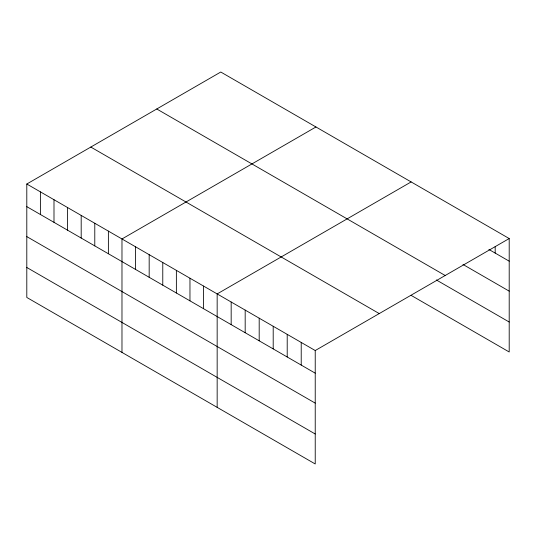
<?xml version="1.0" encoding="UTF-8"?>
<svg xmlns="http://www.w3.org/2000/svg" width="536" height="536" viewBox="0 0 536 536"><rect width="100%" height="100%" fill="white"/><g stroke="black" fill="none" stroke-linecap="round" stroke-linejoin="round"><path stroke-width="0.8" d="M26.8 184.016L315.228 350.537L315.228 463.975L26.8 297.453L26.8 184.016L220.772 72.025L509.2 238.547L509.2 351.985L411.132 295.37M315.952 126.978L121.98 238.969L121.98 352.407M411.132 181.932L217.16 293.922L217.16 407.353M315.228 350.537L509.2 238.547M488.886 249.454L509.2 261.179M462.97 264.456L509.2 291.149M156.76 108.982L445.188 275.504M436.351 279.96L509.2 322.022M90.812 147.058L379.24 313.58M26.8 206.648L315.228 373.17M26.8 236.611L315.228 403.132M26.8 267.484L315.228 434.006M495.19 246.627L495.19 253.093M301.219 342.45L301.219 365.083M287.209 334.364L287.209 356.996M273.199 326.27L273.199 348.903M259.19 318.183L259.19 340.816M245.18 310.096L245.18 332.729M231.17 302.009L231.17 324.642M203.566 286.07L203.566 308.703M189.965 278.218L189.965 300.85M176.371 270.365L176.371 293.004M162.776 262.519L162.776 285.152M149.175 254.667L149.175 277.3M135.581 246.815L135.581 269.454M108.386 231.117L108.386 253.749M94.785 223.264L94.785 245.897M81.191 215.418L81.191 238.051M67.59 207.566L67.59 230.199M53.995 199.714L53.995 222.346M40.394 191.868L40.394 214.5"/></g></svg>
